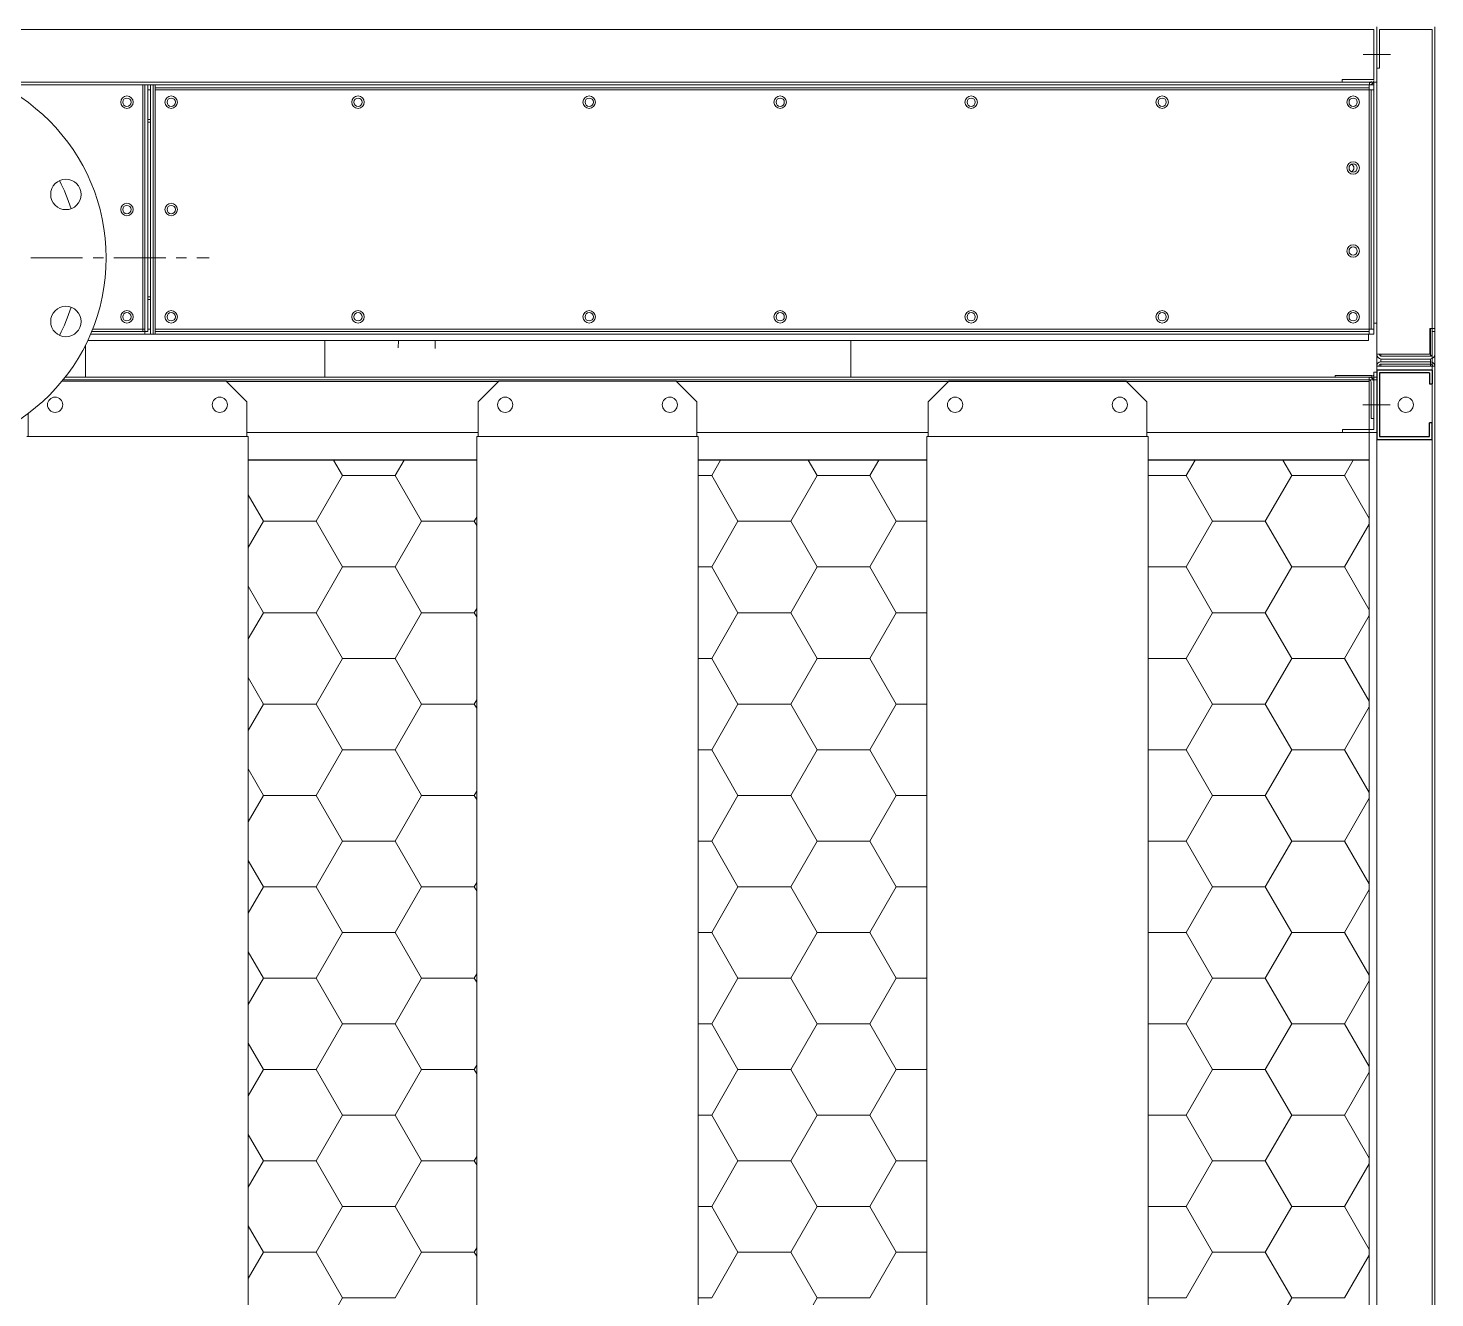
# Model space of a CAD drawing. Header units: millimetres. Extents: x -17070 to 60889, y -291348 to 42394.
# Drawn here: x 36110 to 37126, y 30663 to 31580 of the extents above; entities that cross this region are included whole.
import ezdxf

# ---------------------------------------------------------------- set-up
doc = ezdxf.new("R2010")
doc.units = ezdxf.units.MM
doc.linetypes.add('CENTER', pattern=[2, 1.25, -0.25, 0.25, -0.25])
doc.layers.add('center', color=1, linetype='CENTER')

# ---------------------------------------------------------------- blocks, each defined once
blk = doc.blocks.new('435')
for p, q in [((-131382, 21088.8), (-131342, 21088.8)), ((-131382, 21088.8), (-131382, 21078.8)), ((-131380, 21086.8), (-131344, 21086.8)), ((-131380, 21086.8), (-131380, 21078.8)), ((-131344, 21086.8), (-131344, 21040.8)), ((-131342, 21088.8), (-131342, 21038.8)), ((-131342, 21088.8), (-131342, 21038.8)), ((-131380, 21078.8), (-131382, 21078.8)), ((-131382, 21038.8), (-131382, 21050.8)), ((-131382, 21050.8), (-131380, 21050.8)), ((-131380, 21040.8), (-131380, 21050.8)), ((-131344, 21040.8), (-131380, 21040.8)), ((-131342, 21038.8), (-131382, 21038.8))]:
    blk.add_line(p, q)
blk = doc.blocks.new('3')
at = {"lineweight": 20}
for p, q in [((37083.9, 31581.2), (37083.9, 29781.2)), ((37125.9, 31581.2), (37125.9, 29181.2)), ((37081.9, 31579.2), (34969.9, 31579.2)), ((37081.9, 31579.2), (37081.9, 31543.2)), ((37123.9, 31579.2), (37085.9, 31579.2)), ((37085.9, 31579.2), (37085.9, 31551.2)), ((37123.9, 31579.2), (37123.9, 29206.2)), ((37083.9, 31551.2), (37085.9, 31551.2)), ((36084.9, 31541.2), (37083.9, 31541.2)), ((37081.9, 31543.2), (37058.9, 31543.2)), ((37058.9, 31541.2), (37058.9, 31543.2)), ((37081.9, 31326.2), (36134.8, 31326.2)), ((37083.9, 31328.2), (36136.4, 31328.2)), ((37081.9, 31326.2), (37081.9, 31290.2)), ((36134, 31325.2), (36252.5, 31325.2)), ((36267.5, 31310.2), (36252.5, 31325.2)), ((36434.7, 31310.2), (36449.7, 31325.2)), ((36449.7, 31325.2), (36577.7, 31325.2)), ((36592.7, 31310.2), (36577.7, 31325.2)), ((36759.8, 31310.2), (36774.8, 31325.2)), ((36774.8, 31325.2), (36902.8, 31325.2)), ((36917.8, 31310.2), (36902.8, 31325.2)), ((36267.5, 31285.2), (36267.5, 31310.2)), ((36434.7, 31285.2), (36434.7, 31310.2)), ((36592.7, 31285.2), (36592.7, 31310.2)), ((36759.8, 31285.2), (36759.8, 31310.2)), ((36917.8, 31285.2), (36917.8, 31310.2)), ((36109.5, 31285.2), (36109.5, 31301.9)), ((36434.7, 31288.2), (36267.5, 31288.2)), ((36759.8, 31288.2), (36592.7, 31288.2)), ((37083.9, 31288.2), (36917.8, 31288.2)), ((37059.2, 31290.2), (37059.2, 31288.2)), ((37081.9, 31290.2), (37059.2, 31290.2)), ((36268.5, 31285.2), (36108.5, 31285.2)), ((36268.5, 29792.2), (36268.5, 31285.2)), ((36433.7, 29792.2), (36433.7, 31285.2)), ((36593.7, 31285.2), (36433.7, 31285.2)), ((36593.7, 29792.2), (36593.7, 31285.2)), ((36758.8, 29792.2), (36758.8, 31285.2)), ((36918.8, 31285.2), (36758.8, 31285.2)), ((36918.8, 29792.2), (36918.8, 31285.2))]:
    blk.add_line(p, q, dxfattribs=at)
at = {"color": 7, "lineweight": 20, "ltscale": 0.129444}
blk.add_line((37083.9, 31344.7), (37083.9, 31577.7), dxfattribs=at)
at = {"color": 7, "lineweight": 20, "ltscale": 0.108889}
blk.add_line((37125.9, 31559.2), (37125.9, 31363.2), dxfattribs=at)
blk.add_line((37125.9, 31559.2), (37125.9, 31363.2), dxfattribs=at)
at = {"color": 7, "lineweight": 20}
for p, q in [((37049.9, 31541.2), (36084.9, 31541.2)), ((37077.9, 31354.6), (36152.6, 31354.6)), ((37078.4, 31328.2), (36136.4, 31328.2)), ((37083.9, 29781.2), (37083.9, 31336.1)), ((37125.9, 29686.3), (37125.9, 31336.1)), ((36449.5, 31325), (36252.7, 31325)), ((37078.4, 31325), (36577.8, 31325)), ((36268.5, 31268.4), (36433.7, 31268.4)), ((36268.5, 31268.2), (36433.7, 31268.2)), ((36593.7, 31268.4), (36758.8, 31268.4)), ((36593.7, 31268.2), (36758.8, 31268.2)), ((36918.8, 31268.4), (37078.4, 31268.4)), ((36918.8, 31268.2), (37078.4, 31268.2))]:
    blk.add_line(p, q, dxfattribs=at)
at = {"color": 7, "lineweight": 20, "ltscale": 0.014722}
for p, q in [((37078.4, 31541.2), (37051.9, 31541.2)), ((37053.9, 31329.2), (37080.4, 31329.2)), ((37079.9, 31324.7), (37079.9, 31298.2)), ((37081.9, 31324.7), (37081.9, 31298.2))]:
    blk.add_line(p, q, dxfattribs=at)
at = {"color": 7, "lineweight": 20, "ltscale": 0.001124}
for p, q in [((37078.8, 31539.2), (37078.8, 31541.2)), ((37087, 31339.2), (37087, 31341.2)), ((37122.8, 31339.2), (37122.8, 31341.2))]:
    blk.add_line(p, q, dxfattribs=at)
at = {"color": 7, "lineweight": 20, "ltscale": 0.000215675}
blk.add_line((37080.3, 31539.6), (37080.3, 31539.2), dxfattribs=at)
at = {"color": 7, "lineweight": 20, "ltscale": 0.000247164}
blk.add_line((37081.9, 31540.7), (37081.5, 31540.7), dxfattribs=at)
at = {"color": 7, "lineweight": 20, "ltscale": 0.000834036}
blk.add_line((37081.9, 31539.2), (37081.9, 31540.7), dxfattribs=at)
at = {"color": 7, "lineweight": 20, "ltscale": 0.057474}
blk.add_line((36192.4, 31539.2), (36089, 31539.2), dxfattribs=at)
at = {"color": 7, "lineweight": 20, "ltscale": 0.098056}
blk.add_line((36192.4, 31539.2), (36192.4, 31362.7), dxfattribs=at)
at = {"color": 7, "lineweight": 20, "ltscale": 0.000833333}
for p, q in [((36192.4, 31539.2), (36193.9, 31539.2)), ((36201.4, 31539.2), (36199.9, 31539.2)), ((37078.4, 31535.7), (37078.4, 31537.2)), ((37078.4, 31535.7), (37079.9, 31535.7)), ((36192.4, 31362.7), (36193.9, 31362.7)), ((36192.4, 31362.7), (36192.4, 31361.2)), ((36201.4, 31359.2), (36199.9, 31359.2)), ((37078.4, 31362.7), (37079.9, 31362.7)), ((37078.4, 31362.7), (37078.4, 31361.2))]:
    blk.add_line(p, q, dxfattribs=at)
at = {"color": 7, "lineweight": 20, "ltscale": 0.098889}
for p, q in [((36193.9, 31539.2), (36193.9, 31361.2)), ((36195.9, 31539.2), (36195.9, 31361.2))]:
    blk.add_line(p, q, dxfattribs=at)
at = {"color": 7, "lineweight": 20, "ltscale": 0.001111}
for p, q in [((36195.9, 31539.2), (36193.9, 31539.2)), ((36197.9, 31539.2), (36195.9, 31539.2)), ((36197.9, 31535.7), (36195.9, 31535.7)), ((36199.9, 31539.2), (36197.9, 31539.2)), ((37078.4, 31537.2), (37078.4, 31539.2)), ((37081.9, 31535.7), (37079.9, 31535.7)), ((36195.9, 31514.2), (36197.9, 31514.2)), ((36195.9, 31512.2), (36197.9, 31512.2)), ((36197.9, 31386.2), (36195.9, 31386.2)), ((36197.9, 31384.2), (36195.9, 31384.2)), ((37083.9, 31367.2), (37081.9, 31367.2)), ((36193.9, 31361.2), (36195.9, 31361.2)), ((36193.9, 31359.2), (36193.9, 31361.2)), ((36197.9, 31362.7), (36195.9, 31362.7)), ((36197.9, 31359.2), (36199.9, 31359.2)), ((37078.4, 31359.2), (37078.4, 31361.2)), ((37079.9, 31362.7), (37081.9, 31362.7)), ((37123.9, 31361.2), (37125.9, 31361.2)), ((37081.9, 31331.6), (37083.9, 31331.6)), ((37079.9, 31298.2), (37081.9, 31298.2))]:
    blk.add_line(p, q, dxfattribs=at)
at = {"color": 7, "lineweight": 20, "ltscale": 0.1}
for p, q in [((36197.9, 31359.2), (36197.9, 31539.2)), ((36199.9, 31359.2), (36199.9, 31539.2)), ((36201.4, 31539.2), (36201.4, 31359.2))]:
    blk.add_line(p, q, dxfattribs=at)
at = {"color": 7, "lineweight": 20, "ltscale": 0.162778}
for p, q in [((36494.4, 31539.2), (36201.4, 31539.2)), ((36201.4, 31359.2), (36494.4, 31359.2))]:
    blk.add_line(p, q, dxfattribs=at)
at = {"color": 7, "lineweight": 20, "ltscale": 0.319444}
for p, q in [((36201.4, 31539.2), (37078.4, 31539.2)), ((36201.4, 31537.2), (37078.4, 31537.2)), ((36201.4, 31535.7), (37078.4, 31535.7)), ((37078.4, 31362.7), (36201.4, 31362.7)), ((37078.4, 31361.2), (36201.4, 31361.2)), ((37078.4, 31359.2), (36201.4, 31359.2))]:
    blk.add_line(p, q, dxfattribs=at)
at = {"color": 7, "lineweight": 20, "ltscale": 0.001944}
for p, q in [((37081.9, 31539.2), (37078.4, 31539.2)), ((37081.9, 31535.7), (37078.4, 31535.7)), ((37081.9, 31539.2), (37081.9, 31535.7)), ((37081.9, 31359.2), (37078.4, 31359.2)), ((37081.9, 31362.7), (37081.9, 31359.2)), ((37122.4, 31363.2), (37125.9, 31363.2)), ((37087.4, 31344.7), (37083.9, 31344.7))]:
    blk.add_line(p, q, dxfattribs=at)
at = {"color": 7, "lineweight": 20, "ltscale": 0.096111}
for p, q in [((37078.4, 31362.7), (37078.4, 31535.7)), ((37079.9, 31535.7), (37079.9, 31362.7)), ((37081.9, 31535.7), (37081.9, 31362.7))]:
    blk.add_line(p, q, dxfattribs=at)
at = {"color": 7, "lineweight": 20, "ltscale": 0.021809}
blk.add_line((36193.9, 31359.2), (36154.7, 31359.2), dxfattribs=at)
at = {"color": 7, "lineweight": 20, "ltscale": 0.021345}
blk.add_line((36193.9, 31361.2), (36155.5, 31361.2), dxfattribs=at)
at = {"color": 7, "lineweight": 20, "ltscale": 0.020176}
blk.add_line((36192.4, 31362.7), (36156.1, 31362.7), dxfattribs=at)
at = {"color": 7, "lineweight": 20, "ltscale": 0.002222}
blk.add_line((36197.9, 31359.2), (36193.9, 31359.2), dxfattribs=at)
at = {"color": 7, "lineweight": 20, "ltscale": 0.002559}
blk.add_line((37077.9, 31354.6), (37077.9, 31359.2), dxfattribs=at)
at = {"color": 7, "lineweight": 20, "ltscale": 0.000277769}
blk.add_line((37081.9, 31362.7), (37081.9, 31362.2), dxfattribs=at)
at = {"color": 7, "lineweight": 20, "ltscale": 0.010278}
blk.add_line((37122.4, 31363.2), (37122.4, 31344.7), dxfattribs=at)
blk.add_line((37122.4, 31363.2), (37122.4, 31344.7), dxfattribs=at)
at = {"color": 7, "lineweight": 20, "ltscale": 0.011081}
blk.add_line((37122.8, 31343.3), (37122.8, 31363.2), dxfattribs=at)
at = {"color": 7, "lineweight": 20, "ltscale": 0.009167}
for p, q in [((37123.9, 31361.2), (37123.9, 31344.7)), ((37125.9, 31361.2), (37125.9, 31344.7))]:
    blk.add_line(p, q, dxfattribs=at)
at = {"color": 7, "lineweight": 20, "ltscale": 0.00111}
blk.add_line((37125.9, 31361.2), (37125.9, 31363.2), dxfattribs=at)
at = {"color": 7, "lineweight": 20, "ltscale": 0.012752}
blk.add_line((36150.9, 31328.2), (36150.9, 31351.2), dxfattribs=at)
at = {"color": 7, "lineweight": 20, "ltscale": 0.014663}
for p, q in [((36323.9, 31328.2), (36323.9, 31354.6)), ((36703.9, 31328.2), (36703.9, 31354.6)), ((36703.9, 31328.2), (36703.9, 31354.6))]:
    blk.add_line(p, q, dxfattribs=at)
at = {"color": 7, "lineweight": 20, "ltscale": 0.002923}
blk.add_line((36377.2, 31354.6), (36377, 31349.3), dxfattribs=at)
at = {"color": 7, "lineweight": 20, "ltscale": 0.003261}
blk.add_line((36403.5, 31348.7), (36403.7, 31354.6), dxfattribs=at)
at = {"color": 7, "lineweight": 20, "ltscale": 0.004715}
blk.add_line((37083.9, 31336.2), (37083.9, 31344.6), dxfattribs=at)
at = {"color": 7, "lineweight": 20, "ltscale": 0.000803156}
blk.add_line((37087, 31343.3), (37087, 31344.7), dxfattribs=at)
at = {"color": 7, "lineweight": 20, "ltscale": 0.019889}
for p, q in [((37087, 31339.2), (37122.8, 31339.2)), ((37087, 31337.6), (37122.8, 31337.6)), ((37122.8, 31336.1), (37087, 31336.1))]:
    blk.add_line(p, q, dxfattribs=at)
at = {"color": 7, "lineweight": 20, "ltscale": 0.000832909}
blk.add_line((37087, 31336.1), (37087, 31337.6), dxfattribs=at)
at = {"color": 7, "lineweight": 20, "ltscale": 0.019444}
for p, q in [((37087.4, 31344.7), (37122.4, 31344.7)), ((37087.4, 31343.2), (37122.4, 31343.2)), ((37122.4, 31341.2), (37087.4, 31341.2))]:
    blk.add_line(p, q, dxfattribs=at)
at = {"color": 7, "lineweight": 20, "ltscale": 0.000888889}
blk.add_line((37122.8, 31339.2), (37122.8, 31337.6), dxfattribs=at)
at = {"color": 7, "lineweight": 20, "ltscale": 0.000832916}
blk.add_line((37122.8, 31336.1), (37122.8, 31337.6), dxfattribs=at)
at = {"color": 7, "lineweight": 20, "ltscale": 0.004778}
blk.add_line((37125.9, 31336.1), (37125.9, 31344.7), dxfattribs=at)
at = {"color": 7, "lineweight": 20, "ltscale": 0.000543733}
blk.add_line((37053.9, 31328.2), (37053.9, 31329.2), dxfattribs=at)
at = {"color": 7, "lineweight": 20, "ltscale": 0.001775}
blk.add_line((37078.4, 31328.2), (37078.4, 31325), dxfattribs=at)
at = {"color": 7, "lineweight": 20, "ltscale": 0.000892556}
blk.add_line((37080.4, 31327.6), (37080.4, 31329.2), dxfattribs=at)
at = {"color": 7, "lineweight": 20, "ltscale": 0.001299}
blk.add_line((37083.9, 31326.2), (37081.6, 31326.2), dxfattribs=at)
at = {"color": 7, "lineweight": 20, "ltscale": 0.003011}
blk.add_line((37081.9, 31326.2), (37081.9, 31331.6), dxfattribs=at)
at = {"color": 7, "lineweight": 20, "ltscale": 0.001722}
for p, q in [((37087, 31336.1), (37083.9, 31336.1)), ((37125.9, 31336.1), (37122.8, 31336.1))]:
    blk.add_line(p, q, dxfattribs=at)
at = {"color": 7, "lineweight": 20, "ltscale": 0.031462}
blk.add_line((37078.4, 31268.4), (37078.4, 31325), dxfattribs=at)
at = {"color": 7, "linetype": 'Continuous', "lineweight": 20}
for p, q in [((36336.7, 31257), (36330.2, 31268.2)), ((36374.8, 31257), (36381.2, 31268.2)), ((36603.4, 31257), (36609.8, 31268.2)), ((36679.6, 31257), (36673.1, 31268.2)), ((36717.7, 31257), (36724.1, 31268.2)), ((36946.3, 31257), (36952.7, 31268.2)), ((37022.5, 31257), (37016, 31268.2)), ((37060.6, 31257), (37067, 31268.2)), ((36317.6, 31224), (36336.7, 31257)), ((36336.7, 31257), (36374.8, 31257)), ((36393.8, 31224), (36374.8, 31257)), ((36593.7, 31257), (36603.4, 31257)), ((36622.4, 31224), (36603.4, 31257)), ((36660.5, 31224), (36679.6, 31257)), ((36679.6, 31257), (36717.7, 31257)), ((36736.7, 31224), (36717.7, 31257)), ((36918.8, 31257), (36946.3, 31257)), ((36965.3, 31224), (36946.3, 31257)), ((37003.4, 31224), (37022.5, 31257)), ((37022.5, 31257), (37060.6, 31257)), ((37078.4, 31226), (37060.6, 31257)), ((36279.5, 31224), (36268.5, 31243.1)), ((36431.9, 31224), (36433.7, 31227)), ((36268.5, 31205), (36279.5, 31224)), ((36279.5, 31224), (36317.6, 31224)), ((36336.7, 31191), (36317.6, 31224)), ((36374.8, 31191), (36393.8, 31224)), ((36393.8, 31224), (36431.9, 31224)), ((36433.7, 31221), (36431.9, 31224)), ((36603.4, 31191), (36622.4, 31224)), ((36622.4, 31224), (36660.5, 31224)), ((36679.6, 31191), (36660.5, 31224)), ((36717.7, 31191), (36736.7, 31224)), ((36736.7, 31224), (36758.8, 31224)), ((36946.3, 31191), (36965.3, 31224)), ((36965.3, 31224), (37003.4, 31224)), ((37022.5, 31191), (37003.4, 31224)), ((37060.6, 31191), (37078.4, 31222)), ((36317.6, 31158), (36336.7, 31191)), ((36336.7, 31191), (36374.8, 31191)), ((36393.8, 31158), (36374.8, 31191)), ((36593.7, 31191), (36603.4, 31191)), ((36622.4, 31158), (36603.4, 31191)), ((36660.5, 31158), (36679.6, 31191)), ((36679.6, 31191), (36717.7, 31191)), ((36736.7, 31158), (36717.7, 31191)), ((36918.8, 31191), (36946.3, 31191)), ((36965.3, 31158), (36946.3, 31191)), ((37003.4, 31158), (37022.5, 31191)), ((37022.5, 31191), (37060.6, 31191)), ((37078.4, 31160.1), (37060.6, 31191)), ((36279.5, 31158), (36268.5, 31177.1)), ((36268.5, 31139), (36279.5, 31158)), ((36279.5, 31158), (36317.6, 31158)), ((36336.7, 31125), (36317.6, 31158)), ((36374.8, 31125), (36393.8, 31158)), ((36393.8, 31158), (36431.9, 31158)), ((36431.9, 31158), (36433.7, 31161)), ((36433.7, 31155), (36431.9, 31158)), ((36603.4, 31125), (36622.4, 31158)), ((36622.4, 31158), (36660.5, 31158)), ((36679.6, 31125), (36660.5, 31158)), ((36717.7, 31125), (36736.7, 31158)), ((36736.7, 31158), (36758.8, 31158)), ((36946.3, 31125), (36965.3, 31158)), ((36965.3, 31158), (37003.4, 31158)), ((37022.5, 31125), (37003.4, 31158)), ((37060.6, 31125), (37078.4, 31156)), ((36317.6, 31092), (36336.7, 31125)), ((36336.7, 31125), (36374.8, 31125)), ((36393.8, 31092), (36374.8, 31125)), ((36593.7, 31125), (36603.4, 31125)), ((36622.4, 31092), (36603.4, 31125)), ((36660.5, 31092), (36679.6, 31125)), ((36679.6, 31125), (36717.7, 31125)), ((36736.7, 31092), (36717.7, 31125)), ((36918.8, 31125), (36946.3, 31125)), ((36965.3, 31092), (36946.3, 31125)), ((37003.4, 31092), (37022.5, 31125)), ((37022.5, 31125), (37060.6, 31125)), ((37078.4, 31094.1), (37060.6, 31125)), ((36279.5, 31092), (36268.5, 31111.1)), ((36431.9, 31092), (36433.7, 31095)), ((36268.5, 31073), (36279.5, 31092)), ((36279.5, 31092), (36317.6, 31092)), ((36336.7, 31059), (36317.6, 31092)), ((36374.8, 31059), (36393.8, 31092)), ((36393.8, 31092), (36431.9, 31092)), ((36433.7, 31089), (36431.9, 31092)), ((36603.4, 31059), (36622.4, 31092)), ((36622.4, 31092), (36660.5, 31092)), ((36679.6, 31059), (36660.5, 31092)), ((36717.7, 31059), (36736.7, 31092)), ((36736.7, 31092), (36758.8, 31092)), ((36946.3, 31059), (36965.3, 31092)), ((36965.3, 31092), (37003.4, 31092)), ((37022.5, 31059), (37003.4, 31092)), ((37060.6, 31059), (37078.4, 31090)), ((36317.6, 31026), (36336.7, 31059)), ((36336.7, 31059), (36374.8, 31059)), ((36393.8, 31026), (36374.8, 31059)), ((36593.7, 31059), (36603.4, 31059)), ((36622.4, 31026), (36603.4, 31059)), ((36660.5, 31026), (36679.6, 31059)), ((36679.6, 31059), (36717.7, 31059)), ((36736.7, 31026), (36717.7, 31059)), ((36918.8, 31059), (36946.3, 31059)), ((36965.3, 31026), (36946.3, 31059)), ((37003.4, 31026), (37022.5, 31059)), ((37022.5, 31059), (37060.6, 31059)), ((37078.4, 31028.1), (37060.6, 31059)), ((36279.5, 31026), (36268.5, 31045.1)), ((36268.5, 31007), (36279.5, 31026)), ((36279.5, 31026), (36317.6, 31026)), ((36336.7, 30993), (36317.6, 31026)), ((36374.8, 30993), (36393.8, 31026)), ((36393.8, 31026), (36431.9, 31026)), ((36431.9, 31026), (36433.7, 31029)), ((36433.7, 31023), (36431.9, 31026)), ((36603.4, 30993), (36622.4, 31026)), ((36622.4, 31026), (36660.5, 31026)), ((36679.6, 30993), (36660.5, 31026)), ((36717.7, 30993), (36736.7, 31026)), ((36736.7, 31026), (36758.8, 31026)), ((36946.3, 30993), (36965.3, 31026)), ((36965.3, 31026), (37003.4, 31026)), ((37022.5, 30993), (37003.4, 31026)), ((37060.6, 30993), (37078.4, 31024)), ((36317.6, 30960), (36336.7, 30993)), ((36336.7, 30993), (36374.8, 30993)), ((36393.8, 30960), (36374.8, 30993)), ((36593.7, 30993), (36603.4, 30993)), ((36622.4, 30960), (36603.4, 30993)), ((36660.5, 30960), (36679.6, 30993)), ((36679.6, 30993), (36717.7, 30993)), ((36736.7, 30960), (36717.7, 30993)), ((36918.8, 30993), (36946.3, 30993)), ((36965.3, 30960), (36946.3, 30993)), ((37003.4, 30960), (37022.5, 30993)), ((37022.5, 30993), (37060.6, 30993)), ((37078.4, 30962.1), (37060.6, 30993)), ((36279.5, 30960), (36268.5, 30979.1)), ((36431.9, 30960), (36433.7, 30963.1)), ((36268.5, 30941), (36279.5, 30960)), ((36279.5, 30960), (36317.6, 30960)), ((36336.7, 30927), (36317.6, 30960)), ((36374.8, 30927), (36393.8, 30960)), ((36393.8, 30960), (36431.9, 30960)), ((36433.7, 30957), (36431.9, 30960)), ((36603.4, 30927), (36622.4, 30960)), ((36622.4, 30960), (36660.5, 30960)), ((36679.6, 30927), (36660.5, 30960)), ((36717.7, 30927), (36736.7, 30960)), ((36736.7, 30960), (36758.8, 30960)), ((36946.3, 30927), (36965.3, 30960)), ((36965.3, 30960), (37003.4, 30960)), ((37022.5, 30927), (37003.4, 30960)), ((37060.6, 30927), (37078.4, 30958)), ((36317.6, 30894), (36336.7, 30927)), ((36336.7, 30927), (36374.8, 30927)), ((36393.8, 30894), (36374.8, 30927)), ((36593.7, 30927), (36603.4, 30927)), ((36622.4, 30894), (36603.4, 30927)), ((36660.5, 30894), (36679.6, 30927)), ((36679.6, 30927), (36717.7, 30927)), ((36736.7, 30894), (36717.7, 30927)), ((36918.8, 30927), (36946.3, 30927)), ((36965.3, 30894), (36946.3, 30927)), ((37003.4, 30894), (37022.5, 30927)), ((37022.5, 30927), (37060.6, 30927)), ((37078.4, 30896.1), (37060.6, 30927)), ((36279.5, 30894), (36268.5, 30913.1)), ((36268.5, 30875), (36279.5, 30894)), ((36279.5, 30894), (36317.6, 30894)), ((36336.7, 30861.1), (36317.6, 30894)), ((36374.8, 30861.1), (36393.8, 30894)), ((36393.8, 30894), (36431.9, 30894)), ((36431.9, 30894), (36433.7, 30897.1)), ((36433.7, 30891), (36431.9, 30894)), ((36603.4, 30861.1), (36622.4, 30894)), ((36622.4, 30894), (36660.5, 30894)), ((36679.6, 30861.1), (36660.5, 30894)), ((36717.7, 30861.1), (36736.7, 30894)), ((36736.7, 30894), (36758.8, 30894)), ((36946.3, 30861.1), (36965.3, 30894)), ((36965.3, 30894), (37003.4, 30894)), ((37022.5, 30861.1), (37003.4, 30894)), ((37060.6, 30861.1), (37078.4, 30892)), ((36317.6, 30828.1), (36336.7, 30861.1)), ((36336.7, 30861.1), (36374.8, 30861.1)), ((36393.8, 30828.1), (36374.8, 30861.1)), ((36593.7, 30861.1), (36603.4, 30861.1)), ((36622.4, 30828.1), (36603.4, 30861.1)), ((36660.5, 30828.1), (36679.6, 30861.1)), ((36679.6, 30861.1), (36717.7, 30861.1)), ((36736.7, 30828.1), (36717.7, 30861.1)), ((36918.8, 30861.1), (36946.3, 30861.1)), ((36965.3, 30828.1), (36946.3, 30861.1)), ((37003.4, 30828.1), (37022.5, 30861.1)), ((37022.5, 30861.1), (37060.6, 30861.1)), ((37078.4, 30830.1), (37060.6, 30861.1)), ((36279.5, 30828.1), (36268.5, 30847.1)), ((36268.5, 30809), (36279.5, 30828.1)), ((36279.5, 30828.1), (36317.6, 30828.1)), ((36336.7, 30795.1), (36317.6, 30828.1)), ((36374.8, 30795.1), (36393.8, 30828.1)), ((36393.8, 30828.1), (36431.9, 30828.1)), ((36431.9, 30828.1), (36433.7, 30831.1)), ((36433.7, 30825), (36431.9, 30828.1)), ((36603.4, 30795.1), (36622.4, 30828.1)), ((36622.4, 30828.1), (36660.5, 30828.1)), ((36679.6, 30795.1), (36660.5, 30828.1)), ((36717.7, 30795.1), (36736.7, 30828.1)), ((36736.7, 30828.1), (36758.8, 30828.1)), ((36946.3, 30795.1), (36965.3, 30828.1)), ((36965.3, 30828.1), (37003.4, 30828.1)), ((37022.5, 30795.1), (37003.4, 30828.1)), ((37060.6, 30795.1), (37078.4, 30826)), ((36317.6, 30762.1), (36336.7, 30795.1)), ((36336.7, 30795.1), (36374.8, 30795.1)), ((36393.8, 30762.1), (36374.8, 30795.1)), ((36593.7, 30795.1), (36603.4, 30795.1)), ((36622.4, 30762.1), (36603.4, 30795.1)), ((36660.5, 30762.1), (36679.6, 30795.1)), ((36679.6, 30795.1), (36717.7, 30795.1)), ((36736.7, 30762.1), (36717.7, 30795.1)), ((36918.8, 30795.1), (36946.3, 30795.1)), ((36965.3, 30762.1), (36946.3, 30795.1)), ((37003.4, 30762.1), (37022.5, 30795.1)), ((37022.5, 30795.1), (37060.6, 30795.1)), ((37078.4, 30764.1), (37060.6, 30795.1)), ((36279.5, 30762.1), (36268.5, 30781.1)), ((36268.5, 30743), (36279.5, 30762.1)), ((36279.5, 30762.1), (36317.6, 30762.1)), ((36336.7, 30729.1), (36317.6, 30762.1)), ((36374.8, 30729.1), (36393.8, 30762.1)), ((36393.8, 30762.1), (36431.9, 30762.1)), ((36431.9, 30762.1), (36433.7, 30765.1)), ((36433.7, 30759.1), (36431.9, 30762.1)), ((36603.4, 30729.1), (36622.4, 30762.1)), ((36622.4, 30762.1), (36660.5, 30762.1)), ((36679.6, 30729.1), (36660.5, 30762.1)), ((36717.7, 30729.1), (36736.7, 30762.1)), ((36736.7, 30762.1), (36758.8, 30762.1)), ((36946.3, 30729.1), (36965.3, 30762.1)), ((36965.3, 30762.1), (37003.4, 30762.1)), ((37022.5, 30729.1), (37003.4, 30762.1)), ((37060.6, 30729.1), (37078.4, 30760)), ((36317.6, 30696.1), (36336.7, 30729.1)), ((36336.7, 30729.1), (36374.8, 30729.1)), ((36393.8, 30696.1), (36374.8, 30729.1)), ((36593.7, 30729.1), (36603.4, 30729.1)), ((36622.4, 30696.1), (36603.4, 30729.1)), ((36660.5, 30696.1), (36679.6, 30729.1)), ((36679.6, 30729.1), (36717.7, 30729.1)), ((36736.7, 30696.1), (36717.7, 30729.1)), ((36918.8, 30729.1), (36946.3, 30729.1)), ((36965.3, 30696.1), (36946.3, 30729.1)), ((37003.4, 30696.1), (37022.5, 30729.1)), ((37022.5, 30729.1), (37060.6, 30729.1)), ((37078.4, 30698.1), (37060.6, 30729.1)), ((36279.5, 30696.1), (36268.5, 30715.1)), ((36268.5, 30677), (36279.5, 30696.1)), ((36279.5, 30696.1), (36317.6, 30696.1)), ((36336.7, 30663.1), (36317.6, 30696.1)), ((36374.8, 30663.1), (36393.8, 30696.1)), ((36393.8, 30696.1), (36431.9, 30696.1)), ((36431.9, 30696.1), (36433.7, 30699.1)), ((36433.7, 30693.1), (36431.9, 30696.1)), ((36603.4, 30663.1), (36622.4, 30696.1)), ((36622.4, 30696.1), (36660.5, 30696.1)), ((36679.6, 30663.1), (36660.5, 30696.1)), ((36717.7, 30663.1), (36736.7, 30696.1)), ((36736.7, 30696.1), (36758.8, 30696.1)), ((36946.3, 30663.1), (36965.3, 30696.1)), ((36965.3, 30696.1), (37003.4, 30696.1)), ((37022.5, 30663.1), (37003.4, 30696.1)), ((37060.6, 30663.1), (37078.4, 30694)), ((36317.6, 30630.1), (36336.7, 30663.1)), ((36336.7, 30663.1), (36374.8, 30663.1)), ((36593.7, 30663.1), (36603.4, 30663.1)), ((36660.5, 30630.1), (36679.6, 30663.1)), ((36679.6, 30663.1), (36717.7, 30663.1)), ((36918.8, 30663.1), (36946.3, 30663.1)), ((37003.4, 30630.1), (37022.5, 30663.1)), ((37022.5, 30663.1), (37060.6, 30663.1))]:
    blk.add_line(p, q, dxfattribs=at)
at = {"color": 7, "lineweight": 20, "ltscale": 9.68397e-05}
blk.add_line((37078.4, 31268.2), (37078.4, 31268.4), dxfattribs=at)
at = {"color": 0, "lineweight": 20}
for points in [[(36268.5, 31268.2), (36433.7, 31268.2)], [(36593.7, 31268.2), (36758.8, 31268.2)], [(36918.8, 31268.2), (37078.4, 31268.2), (37078.4, 29781.2)]]:
    blk.add_lwpolyline(points, dxfattribs=at)
at = {"color": 7, "lineweight": 20}
for centre, radius in [((36025.9, 31414.2), 140), ((36180.9, 31526.7), 4.5), ((36180.9, 31526.7), 3), ((36212.9, 31526.7), 4.5), ((36212.9, 31526.7), 3), ((36347.9, 31526.7), 4.5), ((36347.9, 31526.7), 3), ((36514.9, 31526.7), 4.5), ((36514.9, 31526.7), 3), ((36652.9, 31526.7), 4.5), ((36652.9, 31526.7), 3), ((36790.9, 31526.7), 4.5), ((36790.9, 31526.7), 3), ((36928.9, 31526.7), 4.5), ((36928.9, 31526.7), 3), ((37066.9, 31526.7), 4.5), ((37066.9, 31526.7), 3), ((37066.9, 31479.2), 4.5), ((37066.9, 31479.2), 3), ((36136.8, 31460.1), 11), ((36180.9, 31449.2), 4.5), ((36180.9, 31449.2), 3), ((36212.9, 31449.2), 4.5), ((36212.9, 31449.2), 3), ((37066.9, 31419.2), 4.5), ((37066.9, 31419.2), 3), ((36136.8, 31368.3), 11), ((36180.9, 31371.7), 4.5), ((36180.9, 31371.7), 3), ((36212.9, 31371.7), 4.5), ((36212.9, 31371.7), 3), ((36347.9, 31371.7), 4.5), ((36347.9, 31371.7), 3), ((36514.9, 31371.7), 4.5), ((36514.9, 31371.7), 3), ((36652.9, 31371.7), 4.5), ((36652.9, 31371.7), 3), ((36790.9, 31371.7), 4.5), ((36790.9, 31371.7), 3), ((36928.9, 31371.7), 4.5), ((36928.9, 31371.7), 3), ((37066.9, 31371.7), 4.5), ((37066.9, 31371.7), 3)]:
    blk.add_circle(centre, radius, dxfattribs=at)
at = {"lineweight": 20}
for centre in [(36129, 31308.2), (36248, 31308.2), (36454.2, 31308.2), (36573.2, 31308.2), (36779.3, 31308.2), (36898.3, 31308.2), (37104.9, 31308.2)]:
    blk.add_circle(centre, 5.5, dxfattribs=at)
at = {"color": 7, "lineweight": 20}
for centre, radius, start, end in [((37078.8, 31542.3), 3.1, 270, 0), ((37078.8, 31542.3), 1.5, 270, 335.4787), ((37078.8, 31544.3), 3.1, 270, 293.6311), ((37082.1, 31542.5), 1.84, 253.1728, 265.913), ((37078.4, 31535.7), 3.5, 89.6201, 90), ((37078.8, 31536.7), 3.1, 0, 0.7483), ((37064.4, 31479.2), 3, 294.6219, 65.3747), ((36025.9, 31414.2), 120, 17.2459, 27.7538), ((36025.9, 31414.2), 120, 332.2457, 342.7536), ((37087.4, 31344.7), 3.5, 180, 270), ((37087, 31336.1), 3.1, 90, 180), ((37087, 31336.1), 1.5, 90, 180), ((37087.4, 31344.7), 1.5, 180, 270), ((37122.4, 31344.7), 1.5, 270, 0), ((37122.4, 31344.7), 3.5, 270, 0), ((37122.8, 31336.1), 3.1, 0, 90), ((37122.8, 31336.1), 1.5, 0, 90), ((37078.4, 31324.7), 3.5, 0, 90), ((37078.4, 31324.7), 1.5, 0, 90)]:
    blk.add_arc(centre, radius, start, end, dxfattribs=at)
for centre, major_axis, ratio, start_param, end_param in [((37078.8, 31536.5), (-3.1, 0), 0.983909, 3.141593, 3.148225), ((37078.8, 31458.2), (-3.1, 0), 0.804688, 3.141593, 3.146741), ((37078.8, 31369.2), (-3.1, 0), 0.658616, 3.141593, 3.145227), ((37080.4, 31329.3), (1.5, 0), 0.087156, 4.712389, 6.283185)]:
    blk.add_ellipse(centre, major_axis=major_axis, ratio=ratio, start_param=start_param, end_param=end_param, dxfattribs=at)
at = {"layer": 'center', "lineweight": 20}
for p, q in [((37094, 31561.2), (37074, 31561.2)), ((37073.8, 31308.2), (37093.8, 31308.2)), ((37073.9, 31308.2), (37093.9, 31308.2))]:
    blk.add_line(p, q, dxfattribs=at)
at = {"layer": 'center', "lineweight": 20, "ltscale": 30}
blk.add_line((35811.4, 31414.2), (36240.4, 31414.2), dxfattribs=at)
at = {"lineweight": 20, "xscale": -1}
blk.add_blockref('435', (-94258, 10244.4), dxfattribs=at)

msp = doc.modelspace()

# ---------------------------------------------------------------- block references
msp.add_blockref('3', (0, 0))

doc.saveas('drawing.dxf')
